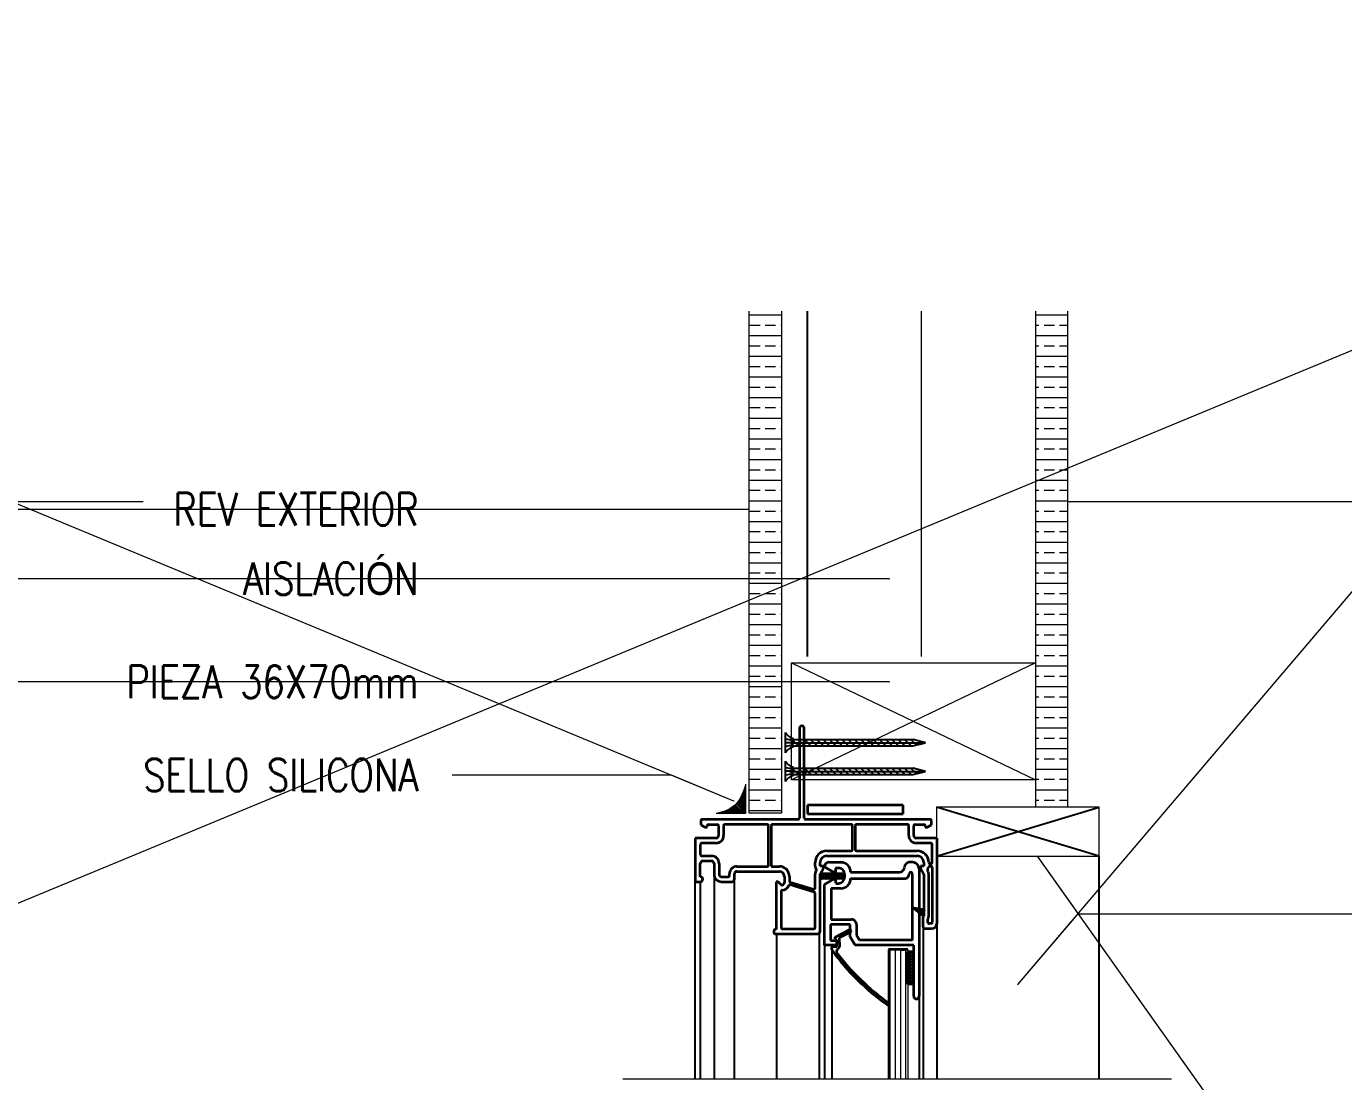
# Model space of a CAD drawing. Header units: metres. Extents: x -2 to 690, y -116 to 73.
# Drawn here: x 182.8921 to 183.2971, y 32.577 to 32.9016 of the extents above; entities that cross this region are included whole.
import ezdxf

# ---------------------------------------------------------------- set-up
doc = ezdxf.new("R2010")
doc.units = ezdxf.units.M
doc.header["$LTSCALE"] = 5
doc.header["$MEASUREMENT"] = 0
doc.layers.get('0').update_dxf_attribs({"color": 30})
for name, color, linetype, lineweight in [('A-ANNO-SYMB', 3, 'Continuous', 18), ('A-ANNO-TEXT', 3, 'Continuous', 18), ('A-DETL-PATT', 8, 'Continuous', 18), ('A-ELEV-IDEN', 3, 'Continuous', 18), ('A-ELEV-MBE1', 7, 'Continuous', 35), ('A-ELEV-MBE2', 4, 'Continuous', 25), ('A-WALL-PATT', 8, 'Continuous', 18), ('A-WALL-STUD', 3, 'Continuous', 18)]:
    doc.layers.add(name, color=color, linetype=linetype, lineweight=lineweight)
doc.styles.add('E-ROMANS', font='romans.shx', dxfattribs={"width": 0.8})
doc.dimstyles.new('E-0100_TICK_12', dxfattribs={"dimscale": 0.001, "dimtxt": 120, "dimasz": 120, "dimexe": 60, "dimexo": 40, "dimgap": 60, "dimtad": 0, "dimzin": 0, "dimdsep": 46, "dimtxsty": 'E-ROMANS', "dimblk": 'OBLIQUE', "dimcen": 60, "dimclrd": 256, "dimclre": 256, "dimclrt": 256, "dimadec": 0, "dimazin": 0, "dimtfac": 1, "dimtmove": 1, "dimatfit": 3, "dimldrblk": 'OPEN90', "dimfxl": 1, "dimtfill": 1, "dimtolj": 1, "dimtzin": 0, "dimlwd": -1, "dimarcsym": 0})
pattern_1 = [(0, (-387.7949633107692, 56.1617983572844), (0, -0.00635), []), (0, (-387.7949633107692, 56.15862335728441), (0, -0.00635), [0.003175, -0.0015875])]

# ---------------------------------------------------------------- blocks, each defined once
blk = doc.blocks.new('_Oblique')
at = {"color": 0, "linetype": 'ByBlock', "lineweight": -2}
blk.add_line((-0.5, -0.5), (0.5, 0.5), dxfattribs=at)

msp = doc.modelspace()

# ---------------------------------------------------------------- hatches: boundary and pattern name
at = {"layer": 'A-DETL-PATT'}
h = msp.add_hatch(dxfattribs=at)
h.set_pattern_fill('BRASS', color=256, scale=0.001, style=0)
h.set_pattern_definition(pattern_1)
h.paths.add_polyline_path([(183.1242767439545, 32.65964225370593), (183.1142767439547, 32.65964225370592), (183.1142767439545, 32.81396837580395), (183.1242767439545, 32.81396837580395)])
h = msp.add_hatch(dxfattribs=at)
h.set_pattern_fill('BRASS', color=256, scale=0.001, style=0)
h.set_pattern_definition(pattern_1)
h.paths.add_polyline_path([(183.2122811363775, 32.66142990152497), (183.2022811363775, 32.66142990152497), (183.2022811363775, 32.81396837580395), (183.2122811363776, 32.81396837580395)])
h = msp.add_hatch(dxfattribs=at)
h.set_pattern_fill('LINE', color=256, scale=0.0001, angle=45, style=0)
h.set_pattern_definition([(315, (-387.7949633107692, 56.1617983572844), (-0.0002245064030267288, -0.0002245064030267289), [])])
edge = h.paths.add_edge_path()
edge.add_line((183.1132089409314, 32.65948687264375), (183.1041418948727, 32.65948687264375))
edge.add_spline(control_points=[(183.1041418948728, 32.65948687264375), (183.1078364630831, 32.66021600703738), (183.1095518500171, 32.66142328724294), (183.110818958785, 32.6631068901674)], knot_values=[1, 1, 1, 1, 2, 2, 2, 2], weights=[1, 1, 1, 1], degree=3, periodic=0)
edge.add_spline(control_points=[(183.110818958785, 32.6631068901674), (183.1121920432144, 32.66493130257498), (183.1128806782382, 32.66710428314894), (183.1132089409313, 32.66851382985391)], knot_values=[0, 0, 0, 0, 1, 1, 1, 1], weights=[1, 1, 1, 1], degree=3, periodic=0)
edge.add_line((183.1132089409313, 32.66851382985437), (183.1132089409314, 32.65948687264375))

# ---------------------------------------------------------------- linework, layer by layer
at = {"layer": 'A-ANNO-SYMB'}
for p, q in [((183.1132089409313, 32.66851382985391), (183.1132089409313, 32.65948687264375)), ((183.1132089409313, 32.65948687264375), (183.1041418948728, 32.65948687264375)), ((183.1242767439545, 32.65964225370593), (183.1142767439545, 32.65964225370593)), ((183.1570895570026, 32.61772698771215), (183.1570895570026, 32.57781752760324)), ((183.1570895570026, 32.57781752760324), (183.1570895570026, 32.61772698771215)), ((183.1570895570026, 32.61772698771215), (183.1631093444289, 32.61772698771215)), ((183.1577040169491, 32.57781752760324), (183.1577040169491, 32.61772698771215)), ((183.1592967523598, 32.57781752760324), (183.1592967523598, 32.61772698771215)), ((183.1608894877996, 32.57781752760324), (183.1608894877996, 32.61772698771215)), ((183.1624822232102, 32.57781752760324), (183.1624822232102, 32.61772698771215)), ((183.1631093444289, 32.61772698771215), (183.1631093444289, 32.57781752760324)), ((183.1631093444289, 32.61772698771215), (183.1631093444289, 32.57781752760324))]:
    msp.add_line(p, q, dxfattribs=at)
for points in [[(183.1142767439545, 32.65964225370593), (183.1142767439545, 32.81396837580395)], [(183.1242767439545, 32.81396837580395), (183.1242767439545, 32.65964225370593)], [(183.2022811363775, 32.81396837580395), (183.2022811363775, 32.66142990152497)], [(183.2122811363775, 32.66142990152497), (183.2122811363775, 32.81396837580395)]]:
    msp.add_lwpolyline(points, dxfattribs=at)
msp.add_lwpolyline([(183.1719363848805, 32.64638043294457), (183.2219363848805, 32.64638043294457), (183.2219363848804, 32.66142990152497), (183.1719363848805, 32.66142990152497)], close=True, dxfattribs=at)
msp.add_open_spline([(183.1132089409313, 32.66851382985391), (183.1128806782382, 32.66710428314894), (183.1121920432144, 32.66493130257498), (183.110818958785, 32.6631068901674), (183.1095518500171, 32.66142328724294), (183.1078364630831, 32.66021600703738), (183.1041418948728, 32.65948687264375)], degree=3, knots=[0, 0, 0, 0, 1, 1, 1, 2, 2, 2, 2], dxfattribs=at)
at = {"layer": 'A-ELEV-IDEN'}
msp.add_line((183.244155366918, 32.57781752760324), (183.0754573718425, 32.57781752760324), dxfattribs=at)
at = {"layer": 'A-ELEV-MBE1'}
for p, q in [((183.1297307313057, 32.6857129283931), (183.1297307313057, 32.65808655370761)), ((183.1312655299248, 32.65808655370761), (183.1312655299248, 32.6857129283931)), ((183.1322811363775, 32.6620541167545), (183.1322811363775, 32.65943286668021)), ((183.1616756336576, 32.6620541167545), (183.1322811363775, 32.6620541167545)), ((183.1616756336576, 32.65943286668021), (183.1616756336576, 32.6620541167545)), ((183.0994184590805, 32.6573191544126), (183.0994184590805, 32.65604072381807)), ((183.1293470316728, 32.6577028540601), (183.0998021587425, 32.6577028540601)), ((183.1700191943951, 32.6577028540601), (183.1316492295578, 32.6577028540601)), ((183.1322811363775, 32.65943286668021), (183.1616756336576, 32.65943286668021)), ((183.1704028940572, 32.65604072381807), (183.1704028940572, 32.6573191544126)), ((183.0994184590805, 32.65604072381807), (183.1007486178701, 32.65527275628533)), ((183.1007486178701, 32.65527275628533), (183.1013881172971, 32.65527275628533)), ((183.1013881172971, 32.65527275628533), (183.1013881172971, 32.65578435581533)), ((183.1017718169301, 32.65616805546283), (183.1045344544096, 32.65616805546283)), ((183.1049181540425, 32.65578435581533), (183.1049181540425, 32.65271475862805)), ((183.1064529526325, 32.65578435581533), (183.1064529526325, 32.65271475862805)), ((183.1198824403387, 32.65616805546283), (183.1068366522946, 32.65616805546283)), ((183.1202661400007, 32.64363386694872), (183.1202661400007, 32.65578435581533)), ((183.1210335392957, 32.65578435581533), (183.1210335392957, 32.64363386694872)), ((183.1457182166619, 32.65616805546283), (183.1214172389287, 32.65616805546283)), ((183.1461019163239, 32.64841732256586), (183.1461019163239, 32.65578435581533)), ((183.1468693156189, 32.65578435581533), (183.1468693156189, 32.64841732256586)), ((183.1629847008431, 32.65616805546283), (183.1472530152519, 32.65616805546283)), ((183.1633684005051, 32.65271475862805), (183.1633684005051, 32.65578435581533)), ((183.1649031990951, 32.65271475862805), (183.1649031990951, 32.65578435581533)), ((183.1652868987572, 32.65616805546283), (183.1680495362075, 32.65616805546283)), ((183.1684332358696, 32.65578435581533), (183.1684332358696, 32.65527275628533)), ((183.1684332358696, 32.65527275628533), (183.1690727352675, 32.65527275628533)), ((183.1690727352675, 32.65527275628533), (183.1704028940572, 32.65604072381807)), ((183.0977557606225, 32.65194735933305), (183.0977557606225, 32.63851787163416)), ((183.1041507547475, 32.65194735933305), (183.0977557606225, 32.65194735933305)), ((183.0992905592125, 32.65002886108827), (183.0992905592125, 32.6468313640185)), ((183.1041507547475, 32.65041256073577), (183.0996742588455, 32.65041256073577)), ((183.1720655925442, 32.65194735933305), (183.1656705983901, 32.65194735933305)), ((183.1701470942922, 32.65041256073577), (183.1656705983901, 32.65041256073577)), ((183.1705307939251, 32.64445242620108), (183.1705307939251, 32.65002886108827)), ((183.1720655925442, 32.62577904330514), (183.1720655925442, 32.65194735933305)), ((183.0996742588455, 32.646447664371), (183.1027438560546, 32.646447664371)), ((183.1000579585075, 32.64491286577372), (183.1027438560546, 32.64491286577372)), ((183.1345909268698, 32.64330132725131), (183.1345909268698, 32.64445242620108)), ((183.1361257254598, 32.64330132725131), (183.1361257254598, 32.64445242620108)), ((183.1381721235798, 32.64803362291836), (183.1457182166619, 32.64803362291836)), ((183.1381721235798, 32.64649882432109), (183.1659263981551, 32.64649882432109)), ((183.138976229237, 32.64451310180134), (183.1431845521716, 32.64451310180134)), ((183.1394859045672, 32.64451310180134), (183.1424681974445, 32.64451310180134)), ((183.1472530152519, 32.64803362291836), (183.1659263981551, 32.64803362291836)), ((183.1645041411089, 32.64451310180134), (183.1635329487604, 32.64451310180134)), ((183.1679727962751, 32.64445242620108), (183.1679727962751, 32.64330132725131)), ((183.0992905592125, 32.64005267023144), (183.0992905592125, 32.64414546647872)), ((183.1035112553496, 32.64414546647872), (183.1035112553496, 32.64082006952644)), ((183.1050460539396, 32.64414546647872), (183.1050460539396, 32.64082006952644)), ((183.1082435510166, 32.64043636987894), (183.1082435510166, 32.64094796940894)), ((183.1097783496066, 32.63928527092916), (183.1097783496066, 32.64094796940894)), ((183.1105457489016, 32.64325016730122), (183.1198824403387, 32.64325016730122)), ((183.1105457489016, 32.64171536870394), (183.1235915369457, 32.64171536870394)), ((183.1214172389287, 32.64325016730122), (183.1235915369457, 32.64325016730122)), ((183.1345909268698, 32.63660767274682), (183.1345909268698, 32.64088959507767)), ((183.1347965508744, 32.64165699437267), (183.1349502450599, 32.64192320049601)), ((183.1371489245198, 32.64330132725131), (183.1361257254598, 32.64330132725131)), ((183.1361257254598, 32.64088959507767), (183.1371489245198, 32.64266182783881)), ((183.1361257254598, 32.62329778558028), (183.1361257254598, 32.64088959507767)), ((183.1363354810733, 32.64054089870892), (183.136832046816, 32.64025420633384)), ((183.1363356771458, 32.64102767012496), (183.1363356771458, 32.63952424672293)), ((183.1363356771458, 32.64102767012496), (183.1430620303713, 32.64102767012496)), ((183.1368322792682, 32.64025411426387), (183.1373288450109, 32.64054080663895)), ((183.1371489245198, 32.64266182783881), (183.1371489245198, 32.64330132725131)), ((183.1373286125295, 32.64054089860706), (183.1378251782722, 32.64025420623197)), ((183.1373288084274, 32.64102767012496), (183.1373288084274, 32.64054105397786)), ((183.1402504175772, 32.64145504979074), (183.1374497347265, 32.64307202478498)), ((183.1378254107244, 32.64025411436573), (183.1383219764962, 32.64054080674082)), ((183.1383217439857, 32.64054089850519), (183.1388183097575, 32.64025420613011)), ((183.138321939709, 32.64102767012496), (183.138321939709, 32.64054105397786)), ((183.1388185421806, 32.6402541144676), (183.1393151079524, 32.64054080684268)), ((183.1393148754419, 32.64054089840333), (183.1398114412137, 32.64025420602825)), ((183.1393150709905, 32.64102767012496), (183.1393150709905, 32.64054105397786)), ((183.1398116736659, 32.64025411456946), (183.1403082394086, 32.64054080695182)), ((183.1408875117473, 32.64145504979074), (183.1402504175772, 32.64145504979074)), ((183.1403080069272, 32.64054089830147), (183.1408045726699, 32.64025420592638)), ((183.1403082022721, 32.64102767012496), (183.1403082022721, 32.64054105397786)), ((183.1408048051221, 32.6402541146786), (183.1413013708648, 32.64054080705368)), ((183.1408875117473, 32.64272923812364), (183.1408875117473, 32.64145504979074)), ((183.141687631693, 32.64272923812364), (183.1408875117473, 32.64272923812364)), ((183.1413011383834, 32.6405408981996), (183.141797704126, 32.64025420581724)), ((183.1413013335537, 32.64102767012496), (183.1413013335537, 32.64054105397786)), ((183.1417979365783, 32.64025411478046), (183.1422945023501, 32.64054080715555)), ((183.1422942698396, 32.64054089809046), (183.1427908356114, 32.64025420571538)), ((183.1422944648353, 32.64102767012496), (183.1422944648353, 32.64054105397786)), ((183.1427910680345, 32.64025411488232), (183.1430659026069, 32.64041279069038)), ((183.1430620303713, 32.64102767012496), (183.1430620303713, 32.63952424672293)), ((183.1436942275018, 32.6400223403803), (183.1436942275018, 32.64072264232213)), ((183.1454780911722, 32.64150320808817), (183.1605230550327, 32.64150320808817)), ((183.1635329487604, 32.64101761189936), (183.1635329487604, 32.64100155913597)), ((183.1645041411089, 32.62053428189078), (183.1645041411089, 32.64101761189936)), ((183.166542842459, 32.64247440045851), (183.166542842459, 32.60330314203433)), ((183.1669495972151, 32.64330132725131), (183.1669495972151, 32.64266182783881)), ((183.1679727962751, 32.64330132725131), (183.1669495972151, 32.64330132725131)), ((183.1669495972151, 32.64266182783881), (183.1679727962751, 32.64088959507767)), ((183.1679727962751, 32.64088959507767), (183.1679727962751, 32.627931397165)), ((183.1693019708605, 32.64165699437267), (183.1691482766751, 32.64192320049601)), ((183.1695075948651, 32.62795334131492), (183.1695075948651, 32.64088959507767)), ((183.169852532998, 32.64330132725131), (183.1701470942922, 32.64330132725131)), ((183.1698912945272, 32.64406872654631), (183.1701470942922, 32.64406872654631)), ((183.1705307939251, 32.64291762760381), (183.1705307939251, 32.62603484307014)), ((183.0977557606225, 32.63851787163416), (183.0992905592125, 32.63851787163416)), ((183.1058134532346, 32.64005267023144), (183.1078598513546, 32.64005267023144)), ((183.1058134532346, 32.63851787163416), (183.1090109503116, 32.63851787163416)), ((183.1225683378857, 32.63851787163416), (183.1225683378857, 32.62380938511028)), ((183.1232078372837, 32.63851787163416), (183.1225683378857, 32.63851787163416)), ((183.1241186533285, 32.63760705559666), (183.1232078372837, 32.63851787163416)), ((183.1251263355357, 32.64018057011394), (183.1251263355357, 32.63826207186916)), ((183.1266611341257, 32.64018057011394), (183.1266611341257, 32.63879743617558)), ((183.1269326508614, 32.63843050237897), (183.1340950443105, 32.63624073895021)), ((183.1343194101342, 32.63536968030944), (183.126960138527, 32.63761963544361)), ((183.1430620303713, 32.63952424672293), (183.1363356771458, 32.63952424672293)), ((183.1365612428913, 32.63952424672293), (183.13683227921, 32.63968072961556)), ((183.1368320468742, 32.63968082168553), (183.1371032426528, 32.63952424672293)), ((183.136832242772, 32.64025436160277), (183.136832242772, 32.63968097684533)), ((183.1374472032462, 32.63767149635218), (183.1402504175772, 32.63928993291169)), ((183.1374472032462, 32.6190293350342), (183.1374472032462, 32.63767149635218)), ((183.1375543741729, 32.63952424672293), (183.1378254106662, 32.63968072971743)), ((183.1378251783304, 32.63968082158367), (183.1380963739635, 32.63952424672293)), ((183.1378253740536, 32.64025436160277), (183.1378253740536, 32.63968097684533)), ((183.1385475054545, 32.63952424672293), (183.1388185421224, 32.63968072981929)), ((183.1388183098157, 32.6396808214818), (183.139089505245, 32.63952424672293)), ((183.1388185053352, 32.64025436160277), (183.1388185053352, 32.63968097684533)), ((183.1424681974445, 32.63648671856622), (183.1394859045672, 32.63648671856622)), ((183.1394859045672, 32.63648671856622), (183.1394859045672, 32.6269293027331)), ((183.139540636736, 32.63952424672293), (183.1398116736077, 32.63968072992115)), ((183.1398114412719, 32.63968082137994), (183.1400826365266, 32.63952424672293)), ((183.1398116366459, 32.64025436160277), (183.1398116366459, 32.63968097684533)), ((183.1402504175772, 32.63928993291169), (183.1408875117473, 32.63928993291169)), ((183.1405337680467, 32.63952424672293), (183.1408048050639, 32.63968073002302)), ((183.1408045727281, 32.6396808212708), (183.1410757678082, 32.63952424672293)), ((183.1408047679274, 32.64025436160277), (183.1408047679274, 32.63968097684533)), ((183.1408875117473, 32.63928993291169), (183.1408875117473, 32.63806590946892)), ((183.1409376766519, 32.63801574457152), (183.141687631693, 32.63801574457152)), ((183.1415268993283, 32.63952424672293), (183.1417979365201, 32.63968073013216)), ((183.1417977042134, 32.63968082116894), (183.1420688990898, 32.63952424672293)), ((183.141797899209, 32.64025436160277), (183.141797899209, 32.63968097684533)), ((183.1425200306099, 32.63952424672293), (183.1427910679763, 32.63968073023402)), ((183.1427908356696, 32.63968082106707), (183.1430620303713, 32.63952424672293)), ((183.1427910304906, 32.64025436160277), (183.1427910304906, 32.63968097684533)), ((183.1454780911722, 32.63949661227939), (183.162028001882, 32.63949661227939)), ((183.1241031364757, 32.63557922129671), (183.1241031364757, 32.62444888452278)), ((183.1345909268698, 32.62444888452278), (183.1345909268698, 32.63500274651282)), ((183.1453782731828, 32.6254002767278), (183.1393584857565, 32.6254002767278)), ((183.1393584857565, 32.6254002767278), (183.1393584857565, 32.62045593571797)), ((183.1394859045672, 32.6269293027331), (183.1457605296733, 32.6269293027331)), ((183.1453782731828, 32.62157771171455), (183.1453782731828, 32.6254002767278)), ((183.1472895556931, 32.6254002767278), (183.1472895556931, 32.62208983831492)), ((183.1677169965101, 32.62756964166742), (183.1677169965101, 32.62488374412764)), ((183.1692517951001, 32.62603484307014), (183.1692517951001, 32.62699622622726)), ((183.1701470942922, 32.62565114342264), (183.1696354947622, 32.62565114342264)), ((183.1219288384587, 32.62342568546278), (183.1219288384587, 32.62291408593278)), ((183.1225683378857, 32.62380938511028), (183.1223125381207, 32.62380938511028)), ((183.1223125381207, 32.622530386278), (183.1353583261648, 32.622530386278)), ((183.1244868361087, 32.62406518487528), (183.1342072272078, 32.62406518487528)), ((183.1393584857565, 32.62045593571797), (183.1406990665405, 32.62045593571797)), ((183.1407335259414, 32.62146673266811), (183.1450693086649, 32.62372454061237)), ((183.1407483844364, 32.62100200292893), (183.1407335259414, 32.62146673266811)), ((183.1412604385683, 32.62054574496555), (183.1407483844364, 32.62100200292893)), ((183.1412703744413, 32.61863448827766), (183.1412604385683, 32.62054574496555)), ((183.1454224128088, 32.62304645685485), (183.1420211692153, 32.62127529918193)), ((183.1420211692153, 32.62127529918193), (183.1420348771194, 32.61863846263127)), ((183.1468495791183, 32.6190293350342), (183.1453782731828, 32.62157771171455)), ((183.1472895556931, 32.62208983831492), (183.1481876565945, 32.62053428189078)), ((183.1645041411089, 32.62053428189078), (183.1481876565945, 32.62053428189078)), ((183.1684843958051, 32.62411634482537), (183.1704028940572, 32.62411634482537)), ((183.1406990665405, 32.6190293350342), (183.1374472032462, 32.6190293350342)), ((183.1399499543463, 32.61862681157486), (183.1412889141052, 32.61863377230888)), ((183.1648863976284, 32.6190293350342), (183.1468495791183, 32.6190293350342)), ((183.1631093444289, 32.61772698771215), (183.1570895570026, 32.61772698771215)), ((183.1607265119078, 32.61772698771215), (183.1620713601574, 32.61772698771215)), ((183.1631093444289, 32.61707097184676), (183.1646127678382, 32.61707097184676)), ((183.1631093444289, 32.60703799280286), (183.1631093444289, 32.61707097184676)), ((183.1631093444289, 32.61630340631068), (183.1635959605906, 32.61630340631068)), ((183.1635961164707, 32.61630321130774), (183.1638828088458, 32.61679977707222)), ((183.1638828997953, 32.61580687804648), (183.1635962074202, 32.61630344381096)), ((183.1638828996788, 32.61680000950996), (183.1637242238781, 32.61707484407502)), ((183.1638826529657, 32.61679997195874), (183.1644560377158, 32.61679997195874)), ((183.1644561934795, 32.61679977713042), (183.1646127678382, 32.61707097184676)), ((183.1644561933922, 32.61580664566695), (183.1646127678382, 32.61607784055791)), ((183.1646127678382, 32.61652897207072), (183.1644562843417, 32.61680000945175)), ((183.1646127678382, 32.61707097184676), (183.1646127678382, 32.60703799280286)), ((183.1648863976284, 32.60330314203433), (183.1648863976284, 32.6190293350342)), ((183.1631093444289, 32.6153102750291), (183.1635959605906, 32.6153102750291)), ((183.1631093444289, 32.61431714374025), (183.1635959605906, 32.61431714374025)), ((183.1631093444289, 32.61332401245868), (183.1635959605906, 32.61332401245868)), ((183.1631093444289, 32.61233088116983), (183.1635959605906, 32.61233088116983)), ((183.1635961163543, 32.61531007984426), (183.1638828087294, 32.61580664560874)), ((183.163596116267, 32.61431694838079), (183.1638828086421, 32.61481351413799)), ((183.1635961161506, 32.61332381691732), (183.1638828085256, 32.61382038267452)), ((183.1635961160632, 32.61233068545384), (183.1638828084383, 32.61282725121104)), ((183.1638828998826, 32.61481374658301), (183.1635962075075, 32.61531031234021)), ((183.163882899999, 32.61382061511954), (183.1635962076239, 32.61431718087674)), ((183.1638829000863, 32.61282748365606), (183.1635962077112, 32.61332404941327)), ((183.1638829002027, 32.61183435219259), (183.1635962078276, 32.61233091794979)), ((183.1638826529657, 32.61580684066989), (183.1644560377158, 32.61580684066989)), ((183.1638826529657, 32.61481370938104), (183.1644560377158, 32.61481370938104)), ((183.1638826529657, 32.61382057809946), (183.1644560377158, 32.61382057809946)), ((183.1638826529657, 32.61282744681061), (183.1644560377158, 32.61282744681061)), ((183.1644561932758, 32.61481351420348), (183.1646127678382, 32.61508470926906)), ((183.1644561931885, 32.61382038274), (183.1646127678382, 32.61409157798748)), ((183.1644561930721, 32.61282725127653), (183.1646127678382, 32.61309844669863)), ((183.1644561929848, 32.61183411980578), (183.1646127678382, 32.61210531541705)), ((183.1646127678382, 32.61553584078187), (183.164456284429, 32.61580687798828)), ((183.1646127678382, 32.6145427095003), (183.1644562845454, 32.6148137465248)), ((183.1646127678382, 32.61354957821145), (183.1644562846327, 32.61382061506133)), ((183.1646127678382, 32.6125564469226), (183.1644562847491, 32.61282748359785)), ((183.1631093444289, 32.61133774988097), (183.1635959605906, 32.61133774988097)), ((183.1631093444289, 32.6103446185994), (183.1635959605906, 32.6103446185994)), ((183.1631093444289, 32.60935148731055), (183.1635959605906, 32.60935148731055)), ((183.1631093444289, 32.60835835602897), (183.1635959605906, 32.60835835602897)), ((183.1635961159468, 32.61133755399037), (183.1638828083219, 32.61183411974757)), ((183.1635961158595, 32.61034442252689), (183.1638828082346, 32.6108409882841)), ((183.1635961157431, 32.60935129106342), (183.1638828081182, 32.60984785682062)), ((183.1635961156558, 32.60835815959994), (183.1638828080309, 32.60885472535715)), ((183.16388290029, 32.61084122072911), (183.1635962079149, 32.61133778648632)), ((183.1638829004064, 32.60984808926564), (183.1635962080314, 32.61034465502284)), ((183.1638829004937, 32.60885495780217), (183.1635962081187, 32.60935152355937)), ((183.1638829006102, 32.60786182633869), (183.1635962082351, 32.60835839209589)), ((183.1638826529657, 32.61183431552904), (183.1644560377158, 32.61183431552904)), ((183.1638826529657, 32.61084118424019), (183.1644560377158, 32.61084118424019)), ((183.1638826529657, 32.60984805295861), (183.1644560377158, 32.60984805295861)), ((183.1638826529657, 32.60885492166976), (183.1644560377158, 32.60885492166976)), ((183.1644561928684, 32.6108409883423), (183.1646127678382, 32.6111121841282)), ((183.164456192781, 32.60984785687883), (183.1646127678382, 32.61011905283935)), ((183.1644561926646, 32.60885472541536), (183.1646127678382, 32.60912592155778)), ((183.1644561925773, 32.60786159395188), (183.1646127678382, 32.60813279026893)), ((183.1646127678382, 32.61156331564102), (183.1644562848365, 32.61183435213438)), ((183.1646127678382, 32.61057018435217), (183.1644562849529, 32.61084122067091)), ((183.1646127678382, 32.60957705307059), (183.1644562850402, 32.60984808920016)), ((183.1646127678382, 32.60858392178174), (183.1644562851566, 32.60885495773668)), ((183.1631093444289, 32.60736522474012), (183.1635959605906, 32.60736522474012)), ((183.1646127678382, 32.60703799280286), (183.1631093444289, 32.60703799280286)), ((183.1635961155394, 32.60736502813647), (183.1638828079145, 32.60786159389367)), ((183.1637829208617, 32.60704186503112), (183.1635962083224, 32.60736526063242)), ((183.1638826529657, 32.60786179038091), (183.1644560377158, 32.60786179038091)), ((183.1646127678382, 32.60759079049289), (183.1644562852439, 32.60786182627321)), ((183.1645563064654, 32.60704186503112), (183.1646127678382, 32.60713965898735))]:
    msp.add_line(p, q, dxfattribs=at)
at = {"layer": 'A-ELEV-MBE1', "const_width": 0.0006019788145757545}
for points in [[(183.1644957246013, 32.63061734031048), (183.16831659585, 32.62996330430001)], [(183.1644957246013, 32.63061734031048), (183.1674776779533, 32.62814049221701)], [(183.16831659585, 32.62996330430001), (183.1674776779533, 32.62814049221701)]]:
    msp.add_lwpolyline(points, dxfattribs=at)
at = {"layer": 'A-ELEV-MBE1'}
for centre, radius, start, end in [((183.1304981306153, 32.6857129283931), 0.0007673993095522746, 0, 180), ((183.0998021587352, 32.65731915440533), 0.0003836996547761374, 89.99999891352171, 179.9999989135217), ((183.1293470316655, 32.65808655370033), 0.0003836996402242221, 270.0000010864783, 1.086478293409936e-06), ((183.1316492295651, 32.65808655370033), 0.0003836996402242221, 179.9999989135217, 269.9999989135217), ((183.1700191944024, 32.65731915440533), 0.0003836996547761374, 1.086478293409936e-06, 90.00000108647829), ((183.1017718169374, 32.6557843558226), 0.0003836996402242221, 90.00000108647829, 180.0000010864782), ((183.1041507547475, 32.65271475862805), 0.0007673992950003594, 270, 0), ((183.1041507547439, 32.65271475862441), 0.002302197888639057, 270.0000000905414, 9.054148622815824e-08), ((183.1045344544023, 32.6557843558226), 0.0003836996402242221, 359.9999989135217, 89.99999891352171), ((183.1068366522873, 32.65578435580805), 0.0003836996547761374, 89.99999891352171, 179.9999989135217), ((183.1198824403459, 32.65578435580805), 0.0003836996547761374, 1.086478293409936e-06, 90.00000108647829), ((183.1214172389359, 32.6557843558226), 0.0003836996402242221, 90.00000108647829, 180.0000010864782), ((183.1457182166692, 32.65578435580805), 0.0003836996547761374, 1.086478293409936e-06, 90.00000108647829), ((183.1472530152592, 32.6557843558226), 0.0003836996402242221, 90.00000108647829, 180.0000010864782), ((183.1629847008503, 32.65578435580805), 0.0003836996547761374, 1.086478293409936e-06, 90.00000108647829), ((183.1656705983937, 32.65271475862441), 0.002302197888639057, 179.9999999094585, 269.9999999094585), ((183.1652868987499, 32.65578435580805), 0.0003836996547761374, 89.99999891352171, 179.9999989135217), ((183.1656705983901, 32.65271475862805), 0.0007673992950003594, 180, 270), ((183.1680495362148, 32.65578435580805), 0.0003836996547761374, 1.086478293409936e-06, 90.00000108647829), ((183.0996742588527, 32.65002886109555), 0.0003836996402242221, 90.00000108647829, 180.0000010864782), ((183.1701470942849, 32.65002886109555), 0.0003836996402242221, 359.9999989135217, 89.99999891352171), ((183.0996742588527, 32.64683136401122), 0.0003836996402242221, 179.9999989135217, 269.9999989135217), ((183.1000579585075, 32.64414546647872), 0.0007673992950003594, 90, 180), ((183.1027438560509, 32.64414546648236), 0.002302197888639057, 359.9999999094585, 89.99999990945851), ((183.1027438560546, 32.64414546647872), 0.0007673992950003594, 0, 90), ((183.1381721235835, 32.64445242620472), 0.003581196713639656, 90.0000000582071, 180.0000000582071), ((183.1381721235798, 32.64445242620108), 0.002046398120000958, 90, 180), ((183.1389762292405, 32.6429840757957), 0.001529026005627543, 90.00000013099856, 176.7025487619592), ((183.1424681974518, 32.64150320808089), 0.003009893720445689, 1.385024188251315e-07, 90.0000001385024), ((183.1457182166692, 32.64841732257314), 0.0003836996547761374, 269.9999989135217, 359.9999989135217), ((183.1472530152592, 32.64841732255859), 0.0003836996402242221, 179.9999989135217, 269.9999989135217), ((183.1635329487495, 32.64300815493384), 0.001504946867498802, 89.99999958448623, 179.9999995844862), ((183.1645041411125, 32.64247440045487), 0.002038701346464222, 1.022402279019548e-07, 90.00000010224025), ((183.1659263981515, 32.64445242620472), 0.003581196713639656, 359.9999999417929, 89.9999999417929), ((183.1659263981551, 32.64445242620108), 0.002046398120000958, 0, 90), ((183.1698912945235, 32.64445242620472), 0.0003836996584141161, 180.0000005432424, 270.0000005432424), ((183.1701470942812, 32.64445242619017), 0.000383699643862201, 270.0000016297207, 1.629720697002897e-06), ((183.1058134532382, 32.6408200695228), 0.002302197888639057, 179.9999999094585, 269.9999999094585), ((183.1058134532346, 32.64082006952644), 0.0007673992950003594, 180, 270), ((183.1078598513618, 32.64043636988622), 0.0003836996547761374, 269.9999989135217, 359.9999989135217), ((183.1105457489053, 32.64094796941258), 0.002302197888639057, 90.0000000905415, 180.0000000905414), ((183.1105457489016, 32.64094796940894), 0.0007673992950003594, 90, 180), ((183.1198824403459, 32.64363386695599), 0.0003836996547761374, 269.9999989135217, 359.9999989135217), ((183.1214172389359, 32.64363386694144), 0.0003836996402242221, 179.9999989135217, 269.9999989135217), ((183.1235915369421, 32.64018057011758), 0.003069597183639416, 359.9999999320939, 89.99999993209389), ((183.1235915369457, 32.64018057011394), 0.001534798590000719, 0, 90), ((183.1361257254644, 32.64330132725222), 0.001534798594475362, 180.0000000334221, 218.1947372572675), ((183.1361257254515, 32.64088959510893), 0.001534798581621615, 150.0000011686048, 180.0000011684411), ((183.1346179514223, 32.64211505032749), 0.000383699647442178, 329.9999986684623, 38.19473589132082), ((183.1416876316967, 32.64072264231849), 0.002006595805141842, 1.038751856748517e-07, 90.0000001038752), ((183.160523055029, 32.64300815494111), 0.001504946852946887, 270.0000001385024, 1.385024188251315e-07), ((183.160523055029, 32.64300815494111), 0.001504946852946887, 270.0000001385024, 1.385024188251315e-07), ((183.1620280018929, 32.64100155914689), 0.001504946867498802, 269.9999995844862, 359.9999995844863), ((183.1620280018929, 32.64100155914689), 0.001504946867498802, 269.9999995844862, 359.9999995844863), ((183.1640185449346, 32.64101761189936), 0.0004855961742578074, 0, 180), ((183.1694805703128, 32.64211505032749), 0.0003836996474466073, 141.8052641089559, 210.0000013309088), ((183.1679727962626, 32.64330132725358), 0.001534798601716483, 321.8052628893495, 348.4630410802384), ((183.1679727962835, 32.64088959510893), 0.001534798581609209, 359.9999988314221, 29.99999883150977), ((183.1698525329854, 32.64291762759198), 0.0003836996593289401, 89.99999811298515, 168.46303908141), ((183.1701470942849, 32.64291762761108), 0.0003836996402242221, 359.9999989135217, 89.99999891352171), ((183.0992905592125, 32.6392852709328), 0.0007673992986383382, 270, 90), ((183.1090109503116, 32.63928527092916), 0.0007673992950003594, 270, 0), ((183.1243899699458, 32.63787837221621), 0.0003836996415572904, 225.0000002273209, 268.0802146168135), ((183.1243589362367, 32.63826207187371), 0.0007673992990299904, 271.3574613291458, 359.9999996578248), ((183.1243589362378, 32.63826207184836), 0.002302197872125369, 272.7294030371847, 337.9260054262307), ((183.1268479555937, 32.63725270162881), 0.0003836996677051753, 72.99999884567664, 157.9260038718794), ((183.1270448337766, 32.63879743618172), 0.0003836996508237434, 180.0000009140651, 253.0000009141972), ((183.1342072272269, 32.63660767274432), 0.0003836996429717667, 253.0000003673778, 3.671099008872496e-07), ((183.141687631693, 32.6400223403803), 0.002006595808779821, 270, 0), ((183.1424681974518, 32.63949661228666), 0.003009893720445689, 269.9999998614975, 359.9999998614976), ((183.1244868361275, 32.6355792212883), 0.0003836996518207017, 92.72940138746465, 179.9999987506578), ((183.134207227219, 32.63500274650669), 0.0003836996508255198, 9.143322216086577e-07, 73.00000091402012), ((183.1244868361159, 32.6244488845155), 0.0003836996402242221, 179.9999989135217, 269.9999989135217), ((183.1342072272151, 32.62444888453005), 0.0003836996547761374, 269.9999989135217, 359.9999989135217), ((183.1457605296805, 32.62540027672053), 0.001529026012576651, 2.726471215145337e-07, 90.00000027264713), ((183.1681006961581, 32.62756964166776), 0.0003836996479693217, 109.4712206839953, 180.0000000496024), ((183.1684843958087, 32.62488374412401), 0.0007673992986383382, 179.9999997283821, 269.999999728382), ((183.1696354947672, 32.62699622620919), 0.000383699666967561, 150.0735624257351, 179.9999972936173), ((183.1696354947549, 32.62603484307742), 0.0003836996547761374, 180.0000010864782, 270.0000010864783), ((183.1679727962808, 32.62795334129309), 0.001534798584383473, 330.0735659484961, 8.150557617810777e-07), ((183.1701470942849, 32.62603484306287), 0.0003836996402242221, 270.0000010864783, 1.086478293409936e-06), ((183.1704028940608, 32.62577904330878), 0.001662698483414715, 269.9999998746359, 359.9999998746359), ((183.1223125381134, 32.6234256854555), 0.0003836996547761374, 89.99999891352171, 179.9999989135217), ((183.1223125381171, 32.62291408593642), 0.0003836996584141161, 180.0000005432424, 270.0000005432424), ((183.1353583261612, 32.62329778557664), 0.0007673992986383382, 270.0000002716179, 2.71617944908487e-07), ((183.1406990665405, 32.61974263537608), 0.0007133003418857697, 270, 90), ((183.1452458607369, 32.62338549873361), 0.0003822564972071671, 297.5077167115007, 117.5077167119781), ((183.1403271896332, 32.61799020534936), 0.0007399824082129876, 120.5251063996581, 223.4686854237808), ((183.1985545080259, 32.66000272023761), 0.07253506658192721, 215.8893071216183, 234.753377305277), ((183.1426581565583, 32.61683879654485), 0.001504946854786003, 127.6982788260559, 180.8492948759045), ((183.1985718799853, 32.66001764709954), 0.07185558241816832, 216.9574677517865, 234.7314790064178), ((183.1412703744465, 32.61863448829392), 0.0007645130034333832, 307.6982773295802, 0.2978546839471974), ((183.156880269958, 32.60106324080452), 0.0003511542733453608, 231.3687090507593, 54.97488282873335), ((183.1657146200437, 32.60330314203433), 0.0008282224152935669, 180, 0)]:
    msp.add_arc(centre, radius, start, end, dxfattribs=at)
msp.add_solid([(183.1644957246013, 32.63061734031048), (183.16831659585, 32.62996330430001), (183.1674776779533, 32.62814049221701)], dxfattribs=at)
at = {"layer": 'A-ELEV-MBE2'}
for p, q in [((183.1322811363775, 32.7078357335334), (183.1322811363771, 32.81396837580394)), ((183.1254878319653, 32.67815141144587), (183.1254878319653, 32.68443402645556)), ((183.1277235791042, 32.68129619994346), (183.1254878319653, 32.68129619994346)), ((183.1277235791042, 32.67975907953718), (183.1277235791042, 32.68282635836425)), ((183.1277235791042, 32.68229601684055), (183.1647425210379, 32.68229601684055)), ((183.1277235791042, 32.68199859437794), (183.1294327524286, 32.68028942106088)), ((183.1277235791042, 32.68129271895071), (183.1647425210379, 32.68129271895071)), ((183.1293497794525, 32.68229601684055), (183.1313563752613, 32.68028942106088)), ((183.1312734022779, 32.68229601684055), (183.1332799980867, 32.68028942106088)), ((183.1331970251033, 32.68229601684055), (183.1352036209121, 32.68028942106088)), ((183.1351206479287, 32.68229601684055), (183.1371272437375, 32.68028942106088)), ((183.1370442707542, 32.68229601684055), (183.1390508665629, 32.68028942106088)), ((183.1389678935796, 32.68229601684055), (183.1409744893884, 32.68028942106088)), ((183.140891516405, 32.68229601684055), (183.1428981122138, 32.68028942106088)), ((183.1428151392377, 32.68229601684055), (183.1448217350392, 32.68028942106088)), ((183.1447387620631, 32.68229601684055), (183.1467453578719, 32.68028942106088)), ((183.1466623848885, 32.68229601684055), (183.1486689806973, 32.68028942106088)), ((183.1485860077139, 32.68229601684055), (183.1505926035227, 32.68028942106088)), ((183.1505096305393, 32.68229601684055), (183.1525162263481, 32.68028942106088)), ((183.1524332533648, 32.68229601684055), (183.1544398491735, 32.68028942106088)), ((183.1543568761902, 32.68229601684055), (183.156363471999, 32.68028942106088)), ((183.1562804990156, 32.68229601684055), (183.1582870948244, 32.68028942106088)), ((183.1582041218483, 32.68229601684055), (183.1602107176571, 32.68028942106088)), ((183.1601277446737, 32.68229601684055), (183.1621343404825, 32.68028942106088)), ((183.1620513674991, 32.68229601684055), (183.1640579633079, 32.68028942106088)), ((183.1639749903245, 32.68229601684055), (183.1657216824372, 32.68054932475701)), ((183.1685223463776, 32.68129271895071), (183.1647425210379, 32.68229601684055)), ((183.1647425210379, 32.68028942106088), (183.1685223463776, 32.68129271895071)), ((183.1647425210379, 32.68129271895071), (183.1685223463776, 32.68129271895071)), ((183.1663163669203, 32.68187826307752), (183.1672418101719, 32.6809528198259)), ((183.1277235791042, 32.68028942106088), (183.1647425210379, 32.68028942106088)), ((183.1254878319653, 32.66934123225423), (183.1254878319653, 32.67562384726392)), ((183.1277235791042, 32.67094890034554), (183.1277235791042, 32.67401617914351)), ((183.1277235791042, 32.67348583764891), (183.1647425210379, 32.67348583764891)), ((183.1277235791042, 32.6731884151863), (183.1294327524286, 32.67147924184013)), ((183.1293497794525, 32.67348583764891), (183.1313563752613, 32.67147924184013)), ((183.1312734022779, 32.67348583764891), (183.1332799980867, 32.67147924184013)), ((183.1331970251033, 32.67348583764891), (183.1352036209121, 32.67147924184013)), ((183.1351206479287, 32.67348583764891), (183.1371272437375, 32.67147924184013)), ((183.1370442707542, 32.67348583764891), (183.1390508665629, 32.67147924184013)), ((183.1389678935796, 32.67348583764891), (183.1409744893884, 32.67147924184013)), ((183.140891516405, 32.67348583764891), (183.1428981122138, 32.67147924184013)), ((183.1428151392377, 32.67348583764891), (183.1448217350392, 32.67147924184013)), ((183.1447387620631, 32.67348583764891), (183.1467453578719, 32.67147924184013)), ((183.1466623848885, 32.67348583764891), (183.1486689806973, 32.67147924184013)), ((183.1485860077139, 32.67348583764891), (183.1505926035227, 32.67147924184013)), ((183.1505096305393, 32.67348583764891), (183.1525162263481, 32.67147924184013)), ((183.1524332533648, 32.67348583764891), (183.1544398491735, 32.67147924184013)), ((183.1543568761902, 32.67348583764891), (183.156363471999, 32.67147924184013)), ((183.1562804990156, 32.67348583764891), (183.1582870948244, 32.67147924184013)), ((183.1582041218483, 32.67348583764891), (183.1602107176571, 32.67147924184013)), ((183.1601277446737, 32.67348583764891), (183.1621343404825, 32.67147924184013)), ((183.1620513674991, 32.67348583764891), (183.1640579633079, 32.67147924184013)), ((183.1639749903245, 32.67348583764891), (183.1657216824372, 32.67173914553626)), ((183.1685223463776, 32.67248253975907), (183.1647425210379, 32.67348583764891)), ((183.1663163669203, 32.67306808388588), (183.1672418101719, 32.67214264063426)), ((183.1277235791042, 32.67248602075182), (183.1254878319653, 32.67248602075182)), ((183.1267182969371, 32.67248253975907), (183.1647425210379, 32.67248253975907)), ((183.1277235791042, 32.67147924184013), (183.1647425210379, 32.67147924184013)), ((183.1647425210379, 32.67147924184013), (183.1685223463776, 32.67248253975907)), ((183.1647425210379, 32.67248253975907), (183.1685223463776, 32.67248253975907)), ((183.2219363848807, 32.57781752760324), (183.2219363848805, 32.64638043294457)), ((183.1035112553496, 32.64082006952644), (183.1035112553496, 32.57781752760324)), ((183.0977557606225, 32.57781752760324), (183.0977557606225, 32.6384962529451)), ((183.0992905592125, 32.63851787163416), (183.0992905592125, 32.57781752760324)), ((183.1097953354752, 32.57781752760324), (183.1097953354752, 32.63908445062093)), ((183.1679111193794, 32.57781752760324), (183.1679111193794, 32.62425857996691)), ((183.1720655925442, 32.57781752760324), (183.1720655925442, 32.62611021427124)), ((183.1228382082177, 32.57781752760324), (183.1228382082177, 32.62242410720914)), ((183.1358810809602, 32.57781752760324), (183.1358810809602, 32.62313757992938)), ((183.1374472032462, 32.6190293350342), (183.1374472032462, 32.57781752760324)), ((183.1397901470469, 32.57781752760324), (183.1397901470469, 32.61753172284493)), ((183.166542842459, 32.60330314203433), (183.166542842459, 32.57781752760324))]:
    msp.add_line(p, q, dxfattribs=at)
for points in [[(183.1719363848805, 32.64638043294457), (183.2219363848804, 32.66142990152497)], [(183.2219363848805, 32.64638043294457), (183.1719363848805, 32.66142990152497)]]:
    msp.add_lwpolyline(points, dxfattribs=at)
for centre, radius, start, end in [((183.1282030108709, 32.68558196127703), 0.002947872256980994, 202.9178748621189, 260.6400358631428), ((183.1298794397102, 32.69959153928479), 0.01765874507028423, 255.5998109815116, 262.9875746463818), ((183.1298794394848, 32.66300086058758), 0.01765874502832295, 97.01242463350748, 104.4001882983823), ((183.1282030108445, 32.67700347660983), 0.002947872238337978, 99.35996367660191, 157.0821246774256), ((183.1282030108709, 32.67677178208539), 0.002947872256980994, 202.9178748621189, 260.6400358631428), ((183.1298794397102, 32.69078136009315), 0.01765874507028423, 255.5998109815116, 262.9875746463818), ((183.1298794397102, 32.65419068138139), 0.01765874507028412, 97.01242535361818, 104.4001890184884), ((183.1282030108445, 32.66819329741819), 0.002947872238337978, 99.35996367660191, 157.0821246774256)]:
    msp.add_arc(centre, radius, start, end, dxfattribs=at)
at = {"layer": 'A-WALL-PATT', "ltscale": 0.075}
msp.add_line((183.1672811363775, 32.70783573353344), (183.1672811363777, 32.81396837580394), dxfattribs=at)
at = {"layer": 'A-WALL-STUD'}
for p, q in [((183.2022811363775, 32.70583573353343), (183.1272811363775, 32.66983573353343)), ((183.1272811363775, 32.70583573353343), (183.2022811363775, 32.66983573353343))]:
    msp.add_line(p, q, dxfattribs=at)
msp.add_lwpolyline([(183.2022811363775, 32.70583573353343), (183.2022811363775, 32.66983573353343), (183.1272811363775, 32.66983573353343), (183.1272811363775, 32.70583573353343), (183.2022811363775, 32.70583573353343)], dxfattribs=at)

# ---------------------------------------------------------------- texts
at = {"layer": 'A-ANNO-TEXT', "char_height": 0.01, "attachment_point": 6, "style": 'E-ROMANS'}
for s, insert in [('REV EXTERIOR', (183.0126889387791, 32.75308395553373)), ('AISLACI{\\fArial|b0|i0|c0|p34;Ó}N', (183.0126889387791, 32.73168364045065)), ('PIEZA 36X70mm', (183.0126889387791, 32.7000109639441)), ('SELLO SILICONA', (183.0126889387791, 32.67134010797452))]:
    msp.add_mtext(s, dxfattribs=dict(at, insert=insert))

# ---------------------------------------------------------------- leaders
at = {"layer": 'A-ANNO-TEXT', "annotation_type": 0, "has_hookline": 1, "hookline_direction": 1}
for points in [[(183.6971680598271, 32.63384730432907), (183.6971680598271, 32.65401694727503), (183.6597689427294, 32.65401694727503)], [(183.7316743367417, 32.63331354825977), (183.7316743367416, 32.67239083400928), (183.6597689427294, 32.67239083400928)], [(183.1096207752703, 33.12899878144304), (183.0903987565579, 33.12102738694165), (183.0230202711876, 33.12102738694165)], [(183.1096207752703, 32.66333431656474), (183.0903987565579, 32.67130571106614), (183.0230202711876, 32.67130571106614)], [(183.7773182940358, 33.0000455256972), (183.7580962753233, 32.9920741311958), (183.690717789953, 32.9920741311958)], [(183.1142767439545, 32.75304955862535), (183.0691635235854, 32.75304955862535), (183.0230202711876, 32.75304955862535)], [(183.1574092666554, 32.73164924354228), (183.0691635235854, 32.73164924354228), (183.0230202711876, 32.73164924354228)], [(183.1574092666554, 32.69997656703572), (183.0691635235854, 32.69997656703572), (183.0230202711876, 32.69997656703572)], [(183.7605978423538, 32.60550806780969), (183.7605978423538, 32.46469064078506), (183.6597689427294, 32.46469064078506)], [(183.0976265529592, 32.39317298458274), (183.0562410377992, 32.40189398268095), (183.0230202711876, 32.40189398268095)]]:
    msp.add_leader(points, dimstyle='E-0100_TICK_12', override={"dimasz": 0.05, "dimtad": 0, "dimldrblk": 'Open90'}, dxfattribs=at)
at = {"layer": 'A-ANNO-TEXT', "annotation_type": 0, "has_hookline": 1, "hookline_direction": 1, "horizontal_direction": (-1, 0, 0)}
for points in [[(181.9466900324801, 33.40647977545936), (181.9747346655772, 33.34214634003777), (182.0274011628539, 33.34214634003777)], [(183.2309565535227, 33.40647977545936), (183.2590011866198, 33.34214634003777), (183.3116676838966, 33.34214634003777)], [(181.9126698638379, 32.60696252949637), (181.9311459727689, 32.62869044109854), (182.0272754805248, 32.62869044109854)], [(183.1969363848805, 32.60696252949637), (183.2154124938116, 32.62869044109854), (183.3115420015675, 32.62869044109854)], [(181.9126698638379, 33.30860447896799), (181.9311459727689, 33.28687656736582), (182.0272754805248, 33.28687656736582)], [(183.1969363848805, 33.30860447896799), (183.2154124938116, 33.28687656736582), (183.3115420015675, 33.28687656736582)], [(181.9186058273496, 32.39498005901671), (181.9311459727689, 32.41267005086274), (182.0272754805248, 32.41267005086274)], [(183.2028723483923, 32.39498005901671), (183.2154124938116, 32.41267005086274), (183.3115420015675, 32.41267005086274)], [(181.9126698638379, 33.18537056851142), (181.9311459727689, 33.16364265690925), (182.0272754805248, 33.16364265690925)], [(183.1969363848805, 33.18537056851142), (183.2154124938116, 33.16364265690925), (183.3115420015675, 33.16364265690925)], [(181.9280146153348, 32.75543224348448), (181.9747346655772, 32.75543224348448), (182.0312092503835, 32.75543224348447)], [(183.2122811363775, 32.75543224348448), (183.2590011866198, 32.75543224348448), (183.3154757714262, 32.75543224348447)], [(181.9186058273496, 32.64638043294457), (181.9311459727689, 32.62869044109854), (182.0272754805248, 32.62869044109854)], [(183.2028723483923, 32.64638043294457), (183.2154124938116, 32.62869044109854), (183.3115420015675, 32.62869044109854)]]:
    msp.add_leader(points, dimstyle='E-0100_TICK_12', override={"dimasz": 0.05, "dimtad": 0, "dimldrblk": 'Open90'}, dxfattribs=at)

doc.saveas('drawing.dxf')
